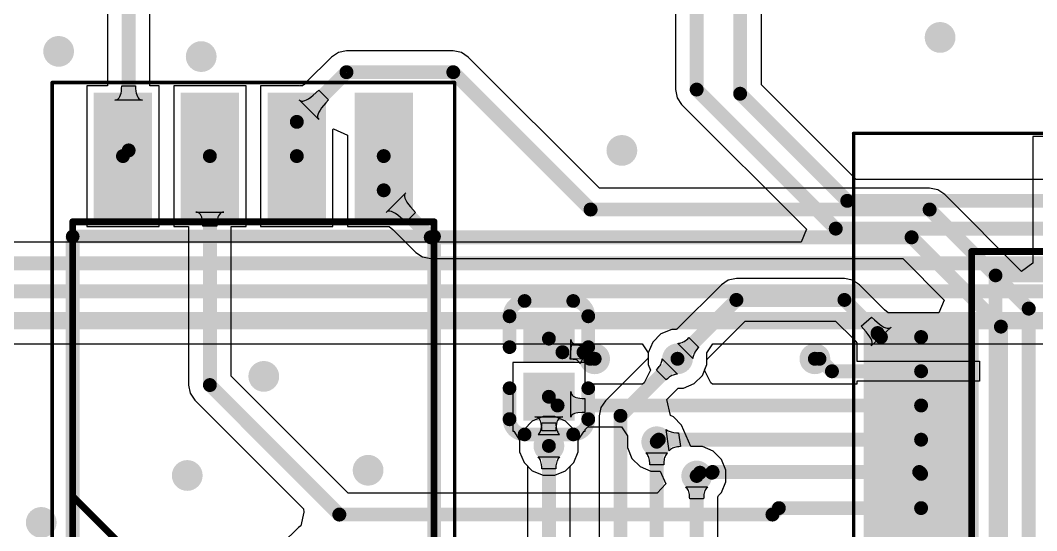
# Model space of a CAD drawing. Header units: millimetres. Extents: x -27 to 79, y -14 to 66.
# Drawn here: x 21.94 to 36.79, y 21.82 to 29.28 of the extents above; entities that cross this region are included whole.
import ezdxf

# ---------------------------------------------------------------- set-up
doc = ezdxf.new("R2010")
doc.units = ezdxf.units.MM
for name, color, linetype in [('BottomLayer', 5, 'Continuous'), ('Mechanical13', 56, 'Continuous'), ('Mechanical15', 56, 'Continuous'), ('TopLayer', 1, 'Continuous'), ('TopOverlay', 2, 'Continuous'), ('TopPaste', 8, 'Continuous'), ('TopSolder', 216, 'Continuous'), ('ViaHoleLayer', 16, 'Continuous')]:
    doc.layers.add(name, color=color, linetype=linetype)

msp = doc.modelspace()

# ---------------------------------------------------------------- hatches: boundary and pattern name
at = {"layer": 'BottomLayer'}
h = msp.add_hatch(color=5, dxfattribs=at)
edge = h.paths.add_edge_path()
edge.add_arc((35.381, 29.031), 0.225, 0, 360)
h = msp.add_hatch(color=5, dxfattribs=at)
edge = h.paths.add_edge_path()
edge.add_arc((22.503, 28.827), 0.225, 0, 360)
h = msp.add_hatch(color=5, dxfattribs=at)
edge = h.paths.add_edge_path()
edge.add_arc((24.586, 28.751), 0.225, 0, 360)
h = msp.add_hatch(color=5, dxfattribs=at)
edge = h.paths.add_edge_path()
edge.add_arc((30.732, 27.38), 0.225, 0, 360)
h = msp.add_hatch(color=5, dxfattribs=at)
edge = h.paths.add_edge_path()
edge.add_arc((30.334, 24.335), 0.225, 0, 360)
h = msp.add_hatch(color=5, dxfattribs=at)
edge = h.paths.add_edge_path()
edge.add_arc((31.545, 24.335), 0.225, 0, 360)
h = msp.add_hatch(color=5, dxfattribs=at)
edge = h.paths.add_edge_path()
edge.add_arc((33.552, 24.335), 0.225, 0, 360)
h = msp.add_hatch(color=5, dxfattribs=at)
edge = h.paths.add_edge_path()
edge.add_arc((25.5, 24.078), 0.225, 0, 360)
h = msp.add_hatch(color=5, dxfattribs=at)
edge = h.paths.add_edge_path()
edge.add_arc((31.241, 23.123), 0.225, 0, 360)
h = msp.add_hatch(color=5, dxfattribs=at)
edge = h.paths.add_edge_path()
edge.add_arc((29.666, 23.062), 0.225, 0, 360)
h = msp.add_hatch(color=5, dxfattribs=at)
edge = h.paths.add_edge_path()
edge.add_arc((27.024, 22.706), 0.225, 0, 360)
h = msp.add_hatch(color=5, dxfattribs=at)
edge = h.paths.add_edge_path()
edge.add_arc((24.382, 22.63), 0.225, 0, 360)
h = msp.add_hatch(color=5, dxfattribs=at)
edge = h.paths.add_edge_path()
edge.add_arc((31.825, 22.623), 0.225, 0, 360)
h = msp.add_hatch(color=5, dxfattribs=at)
edge = h.paths.add_edge_path()
edge.add_arc((22.249, 21.944), 0.225, 0, 360)
at = {"layer": 'TopLayer'}
h = msp.add_hatch(color=1, dxfattribs=at)
edge = h.paths.add_edge_path()
edge.add_arc((35.381, 29.031), 0.225, 0, 360)
h = msp.add_hatch(color=1, dxfattribs=at)
edge = h.paths.add_edge_path()
edge.add_arc((22.503, 28.827), 0.225, 0, 360)
h = msp.add_hatch(color=1, dxfattribs=at)
edge = h.paths.add_edge_path()
edge.add_arc((24.586, 28.751), 0.225, 0, 360)
for points in [[(23.118, 26.472), (23.118, 28.122), (23.768, 28.122), (23.768, 26.472)], [(24.388, 26.472), (24.388, 28.122), (25.038, 28.122), (25.038, 26.472)], [(25.658, 26.472), (25.658, 28.122), (26.308, 28.122), (26.308, 26.472)], [(26.928, 26.472), (26.928, 28.122), (27.578, 28.122), (27.578, 26.472)], [(29.341, 24.33), (29.341, 24.93), (29.991, 24.93), (29.991, 24.33)], [(34.366, 24.803), (35.841, 24.803), (35.841, 24.503), (34.366, 24.503)], [(34.366, 24.303), (35.841, 24.303), (35.841, 24.003), (34.366, 24.003)], [(29.341, 23.48), (29.341, 24.08), (29.991, 24.08), (29.991, 23.48)], [(34.366, 23.803), (35.841, 23.803), (35.841, 23.503), (34.366, 23.503)], [(34.366, 23.303), (35.841, 23.303), (35.841, 23.003), (34.366, 23.003)], [(34.366, 22.803), (35.841, 22.803), (35.841, 22.503), (34.366, 22.503)], [(34.366, 22.303), (35.841, 22.303), (35.841, 22.003), (34.366, 22.003)]]:
    msp.add_hatch(color=1, dxfattribs=at).paths.add_polyline_path(points)
h = msp.add_hatch(color=1, dxfattribs=at)
edge = h.paths.add_edge_path()
edge.add_arc((30.732, 27.38), 0.225, 0, 360)
h = msp.add_hatch(color=1, dxfattribs=at)
edge = h.paths.add_edge_path()
edge.add_arc((30.334, 24.335), 0.225, 0, 360)
h = msp.add_hatch(color=1, dxfattribs=at)
edge = h.paths.add_edge_path()
edge.add_arc((31.545, 24.335), 0.225, 0, 360)
h = msp.add_hatch(color=1, dxfattribs=at)
edge = h.paths.add_edge_path()
edge.add_arc((33.552, 24.335), 0.225, 0, 360)
h = msp.add_hatch(color=1, dxfattribs=at)
edge = h.paths.add_edge_path()
edge.add_arc((25.5, 24.078), 0.225, 0, 360)
h = msp.add_hatch(color=1, dxfattribs=at)
edge = h.paths.add_edge_path()
edge.add_arc((31.241, 23.123), 0.225, 0, 360)
h = msp.add_hatch(color=1, dxfattribs=at)
edge = h.paths.add_edge_path()
edge.add_arc((29.666, 23.062), 0.225, 0, 360)
h = msp.add_hatch(color=1, dxfattribs=at)
edge = h.paths.add_edge_path()
edge.add_arc((27.024, 22.706), 0.225, 0, 360)
h = msp.add_hatch(color=1, dxfattribs=at)
edge = h.paths.add_edge_path()
edge.add_arc((24.382, 22.63), 0.225, 0, 360)
h = msp.add_hatch(color=1, dxfattribs=at)
edge = h.paths.add_edge_path()
edge.add_arc((31.825, 22.623), 0.225, 0, 360)
h = msp.add_hatch(color=1, dxfattribs=at)
edge = h.paths.add_edge_path()
edge.add_arc((22.249, 21.944), 0.225, 0, 360)
at = {"layer": 'TopPaste'}
for points in [[(23.118, 26.472), (23.118, 28.122), (23.768, 28.122), (23.768, 26.472)], [(24.388, 26.472), (24.388, 28.122), (25.038, 28.122), (25.038, 26.472)], [(25.658, 26.472), (25.658, 28.122), (26.308, 28.122), (26.308, 26.472)], [(26.928, 26.472), (26.928, 28.122), (27.578, 28.122), (27.578, 26.472)], [(29.341, 24.33), (29.341, 24.93), (29.991, 24.93), (29.991, 24.33)], [(34.366, 24.803), (35.841, 24.803), (35.841, 24.503), (34.366, 24.503)], [(34.366, 24.303), (35.841, 24.303), (35.841, 24.003), (34.366, 24.003)], [(29.341, 23.48), (29.341, 24.08), (29.991, 24.08), (29.991, 23.48)], [(34.366, 23.803), (35.841, 23.803), (35.841, 23.503), (34.366, 23.503)], [(34.366, 23.303), (35.841, 23.303), (35.841, 23.003), (34.366, 23.003)], [(34.366, 22.803), (35.841, 22.803), (35.841, 22.503), (34.366, 22.503)], [(34.366, 22.303), (35.841, 22.303), (35.841, 22.003), (34.366, 22.003)]]:
    msp.add_hatch(color=8, dxfattribs=at).paths.add_polyline_path(points)
at = {"layer": 'TopSolder'}
for points in [[(23.016, 26.37), (23.016, 28.223), (23.869, 28.223), (23.869, 26.37)], [(24.286, 26.37), (24.286, 28.223), (25.139, 28.223), (25.139, 26.37)], [(25.556, 26.37), (25.556, 28.223), (26.409, 28.223), (26.409, 26.37)], [(26.826, 26.37), (26.826, 28.223), (27.679, 28.223), (27.679, 26.37)], [(29.29, 24.279), (29.29, 24.98), (30.041, 24.98), (30.041, 24.279)], [(34.265, 24.904), (35.943, 24.904), (35.943, 24.401), (34.265, 24.401)], [(34.265, 24.404), (35.943, 24.404), (35.943, 23.901), (34.265, 23.901)], [(29.29, 23.429), (29.29, 24.13), (30.041, 24.13), (30.041, 23.429)], [(34.265, 23.904), (35.943, 23.904), (35.943, 23.401), (34.265, 23.401)], [(34.265, 23.404), (35.943, 23.404), (35.943, 22.901), (34.265, 22.901)], [(34.265, 22.904), (35.943, 22.904), (35.943, 22.401), (34.265, 22.401)], [(34.265, 22.404), (35.943, 22.404), (35.943, 21.901), (34.265, 21.901)], [(34.265, 21.904), (35.943, 21.904), (35.943, 21.401), (34.265, 21.401)]]:
    msp.add_hatch(color=216, dxfattribs=at).paths.add_polyline_path(points)
at = {"layer": 'ViaHoleLayer'}
h = msp.add_hatch(color=16, dxfattribs=at)
edge = h.paths.add_edge_path()
edge.add_arc((35.381, 29.031), 0.1, 0, 360)
h = msp.add_hatch(color=16, dxfattribs=at)
edge = h.paths.add_edge_path()
edge.add_arc((22.503, 28.827), 0.1, 0, 360)
h = msp.add_hatch(color=16, dxfattribs=at)
edge = h.paths.add_edge_path()
edge.add_arc((24.586, 28.751), 0.1, 0, 360)
h = msp.add_hatch(color=16, dxfattribs=at)
edge = h.paths.add_edge_path()
edge.add_arc((30.732, 27.38), 0.1, 0, 360)
h = msp.add_hatch(color=16, dxfattribs=at)
edge = h.paths.add_edge_path()
edge.add_arc((30.334, 24.335), 0.1, 0, 360)
h = msp.add_hatch(color=16, dxfattribs=at)
edge = h.paths.add_edge_path()
edge.add_arc((31.545, 24.335), 0.1, 0, 360)
h = msp.add_hatch(color=16, dxfattribs=at)
edge = h.paths.add_edge_path()
edge.add_arc((33.552, 24.335), 0.1, 0, 360)
h = msp.add_hatch(color=16, dxfattribs=at)
edge = h.paths.add_edge_path()
edge.add_arc((25.5, 24.078), 0.1, 0, 360)
h = msp.add_hatch(color=16, dxfattribs=at)
edge = h.paths.add_edge_path()
edge.add_arc((31.241, 23.123), 0.1, 0, 360)
h = msp.add_hatch(color=16, dxfattribs=at)
edge = h.paths.add_edge_path()
edge.add_arc((29.666, 23.062), 0.1, 0, 360)
h = msp.add_hatch(color=16, dxfattribs=at)
edge = h.paths.add_edge_path()
edge.add_arc((24.382, 22.63), 0.1, 0, 360)
h = msp.add_hatch(color=16, dxfattribs=at)
edge = h.paths.add_edge_path()
edge.add_arc((27.024, 22.706), 0.1, 0, 360)
h = msp.add_hatch(color=16, dxfattribs=at)
edge = h.paths.add_edge_path()
edge.add_arc((31.825, 22.623), 0.1, 0, 360)
h = msp.add_hatch(color=16, dxfattribs=at)
edge = h.paths.add_edge_path()
edge.add_arc((22.249, 21.944), 0.1, 0, 360)

# ---------------------------------------------------------------- linework, layer by layer
at = {"layer": 'BottomLayer'}
for p, q in [((32.77, 28.337), (32.77, 43.509)), ((31.514, 35.735), (31.514, 28.269)), ((31.514, 28.269), (31.538, 28.15)), ((34.154, 26.954), (32.77, 28.337)), ((31.538, 28.15), (31.605, 28.049)), ((31.605, 28.049), (33.427, 26.227)), ((40.254, 26.954), (34.154, 26.954)), ((33.427, 26.227), (33.349, 26.039)), ((33.349, 26.039), (15.002, 26.039)), ((15.986, 24.554), (31.028, 24.554)), ((31.028, 24.554), (31.117, 24.42)), ((31.973, 24.42), (32.063, 24.554)), ((32.063, 24.554), (41.472, 24.554)), ((31.117, 24.359), (31.115, 24.351)), ((31.117, 24.42), (31.117, 24.359)), ((31.973, 24.25), (31.973, 24.42)), ((31.107, 24.336), (30.492, 23.721)), ((31.112, 24.343), (31.107, 24.336)), ((31.114, 24.345), (31.112, 24.343)), ((31.115, 24.348), (31.114, 24.346)), ((31.114, 24.346), (31.114, 24.345)), ((31.115, 24.351), (31.115, 24.349)), ((31.115, 24.349), (31.115, 24.349)), ((31.115, 24.349), (31.115, 24.348)), ((31.252, 24.187), (31.279, 24.22)), ((31.279, 24.22), (31.29, 24.237)), ((31.29, 24.237), (31.3, 24.253)), ((31.3, 24.253), (31.307, 24.269)), ((31.307, 24.269), (31.313, 24.285)), ((31.313, 24.285), (31.317, 24.301)), ((31.317, 24.301), (31.32, 24.317)), ((31.32, 24.317), (31.32, 24.333)), ((31.32, 24.333), (31.543, 24.11)), ((31.908, 24.093), (31.973, 24.25)), ((31.236, 24.17), (31.252, 24.187)), ((31.38, 24.026), (31.236, 24.17)), ((31.413, 24.057), (31.397, 24.042)), ((31.43, 24.069), (31.413, 24.057)), ((31.447, 24.08), (31.43, 24.069)), ((31.463, 24.09), (31.447, 24.08)), ((31.479, 24.097), (31.463, 24.09)), ((31.495, 24.103), (31.479, 24.097)), ((31.511, 24.107), (31.495, 24.103)), ((31.527, 24.11), (31.511, 24.107)), ((31.543, 24.11), (31.527, 24.11)), ((31.788, 23.972), (31.908, 24.093)), ((31.397, 24.042), (31.38, 24.026)), ((31.559, 23.905), (31.568, 23.907)), ((31.568, 23.907), (31.63, 23.907)), ((31.63, 23.907), (31.788, 23.972)), ((31.388, 23.739), (31.549, 23.899)), ((31.549, 23.899), (31.55, 23.901)), ((31.55, 23.901), (31.555, 23.904)), ((31.555, 23.904), (31.556, 23.904)), ((31.556, 23.904), (31.558, 23.905)), ((31.558, 23.905), (31.559, 23.905)), ((31.559, 23.905), (31.559, 23.905)), ((30.425, 23.621), (30.401, 23.502)), ((30.492, 23.721), (30.425, 23.621)), ((31.441, 23.504), (31.388, 23.739)), ((29.58, 23.49), (29.423, 23.425)), ((29.751, 23.49), (29.58, 23.49)), ((29.908, 23.425), (29.751, 23.49)), ((30.401, 23.502), (30.401, 15.502)), ((31.484, 23.486), (31.441, 23.504)), ((31.604, 23.365), (31.484, 23.486)), ((29.423, 23.425), (29.303, 23.304)), ((30.029, 23.304), (29.908, 23.425)), ((31.67, 23.208), (31.604, 23.365)), ((29.303, 23.304), (29.237, 23.147)), ((30.094, 23.147), (30.029, 23.304)), ((31.739, 23.051), (31.67, 23.208)), ((29.237, 23.147), (29.237, 22.976)), ((30.094, 22.976), (30.094, 23.147)), ((31.91, 23.051), (31.739, 23.051)), ((32.067, 22.986), (31.91, 23.051)), ((29.237, 22.976), (29.303, 22.819)), ((29.519, 22.889), (29.508, 22.901)), ((29.508, 22.901), (29.823, 22.901)), ((29.528, 22.876), (29.519, 22.889)), ((29.537, 22.862), (29.528, 22.876)), ((29.803, 22.876), (29.795, 22.862)), ((29.813, 22.889), (29.803, 22.876)), ((29.823, 22.901), (29.813, 22.889)), ((30.029, 22.819), (30.094, 22.976)), ((31.095, 22.951), (31.084, 22.962)), ((31.084, 22.962), (31.399, 22.962)), ((31.104, 22.938), (31.095, 22.951)), ((31.112, 22.923), (31.104, 22.938)), ((31.12, 22.908), (31.112, 22.923)), ((31.126, 22.891), (31.12, 22.908)), ((31.131, 22.873), (31.126, 22.891)), ((31.135, 22.853), (31.131, 22.873)), ((31.352, 22.873), (31.348, 22.853)), ((31.357, 22.891), (31.352, 22.873)), ((31.363, 22.908), (31.357, 22.891)), ((31.37, 22.923), (31.363, 22.908)), ((31.379, 22.938), (31.37, 22.923)), ((31.388, 22.951), (31.379, 22.938)), ((31.399, 22.962), (31.388, 22.951)), ((32.188, 22.865), (32.067, 22.986)), ((29.303, 22.819), (29.347, 22.775)), ((29.347, 22.775), (29.352, 22.767)), ((29.352, 22.767), (29.352, 22.767)), ((29.352, 22.767), (29.352, 22.766)), ((29.352, 22.766), (29.353, 22.765)), ((29.353, 22.765), (29.353, 22.764)), ((29.353, 22.764), (29.354, 22.761)), ((29.354, 22.761), (29.355, 22.752)), ((29.355, 22.752), (29.355, 17.929)), ((29.544, 22.847), (29.537, 22.862)), ((29.55, 22.83), (29.544, 22.847)), ((29.555, 22.812), (29.55, 22.83)), ((29.559, 22.792), (29.555, 22.812)), ((29.563, 22.749), (29.559, 22.792)), ((29.564, 22.726), (29.563, 22.749)), ((29.767, 22.726), (29.564, 22.726)), ((29.768, 22.749), (29.767, 22.726)), ((29.769, 22.771), (29.768, 22.749)), ((29.772, 22.792), (29.769, 22.771)), ((29.776, 22.812), (29.772, 22.792)), ((29.781, 22.83), (29.776, 22.812)), ((29.787, 22.847), (29.781, 22.83)), ((29.795, 22.862), (29.787, 22.847)), ((29.976, 22.756), (29.977, 22.758)), ((29.976, 17.932), (29.976, 22.756)), ((29.977, 22.758), (29.978, 22.764)), ((29.978, 22.765), (29.979, 22.766)), ((29.978, 22.764), (29.978, 22.765)), ((29.979, 22.766), (29.979, 22.767)), ((29.979, 22.767), (29.98, 22.767)), ((29.98, 22.767), (29.984, 22.775)), ((29.984, 22.775), (30.029, 22.819)), ((31.139, 22.81), (31.135, 22.853)), ((31.14, 22.787), (31.139, 22.81)), ((31.343, 22.787), (31.14, 22.787)), ((31.344, 22.81), (31.343, 22.787)), ((31.345, 22.833), (31.344, 22.81)), ((31.348, 22.853), (31.345, 22.833)), ((32.253, 22.708), (32.188, 22.865)), ((32.253, 22.538), (32.253, 22.708)), ((31.678, 22.451), (31.667, 22.462)), ((31.667, 22.462), (31.982, 22.462)), ((31.687, 22.438), (31.678, 22.451)), ((31.696, 22.423), (31.687, 22.438)), ((31.703, 22.408), (31.696, 22.423)), ((31.954, 22.423), (31.946, 22.408)), ((31.962, 22.438), (31.954, 22.423)), ((31.972, 22.451), (31.962, 22.438)), ((31.982, 22.462), (31.972, 22.451)), ((32.188, 22.38), (32.253, 22.538)), ((31.709, 22.391), (31.703, 22.408)), ((31.714, 22.373), (31.709, 22.391)), ((31.718, 22.353), (31.714, 22.373)), ((31.722, 22.31), (31.718, 22.353)), ((31.723, 22.287), (31.722, 22.31)), ((31.926, 22.287), (31.723, 22.287)), ((31.927, 22.31), (31.926, 22.287)), ((31.928, 22.333), (31.927, 22.31)), ((31.931, 22.353), (31.928, 22.333)), ((31.935, 22.373), (31.931, 22.353)), ((31.94, 22.391), (31.935, 22.373)), ((31.946, 22.408), (31.94, 22.391)), ((32.135, 22.317), (32.136, 22.319)), ((32.135, 21.626), (32.135, 22.317)), ((32.136, 22.319), (32.137, 22.325)), ((32.137, 22.326), (32.138, 22.327)), ((32.137, 22.325), (32.137, 22.326)), ((32.138, 22.328), (32.139, 22.329)), ((32.138, 22.327), (32.138, 22.328)), ((32.139, 22.329), (32.143, 22.336)), ((32.143, 22.336), (32.188, 22.38))]:
    msp.add_line(p, q, dxfattribs=at)
for points, const_width in [([(32.46, 28.208), (32.46, 43.509)], 0.203), ([(31.825, 28.269), (31.825, 35.863)], 0.203), ([(31.825, 28.269), (33.857, 26.237)], 0.203), ([(32.46, 28.208), (34.025, 26.643)], 0.203), ([(34.025, 26.643), (40.383, 26.643)], 0.203), ([(33.857, 26.237), (43.255, 26.237)], 0.203), ([(14.873, 25.729), (42.779, 25.729)], 0.203), ([(14.705, 25.322), (42.264, 25.322)], 0.203), ([(15.774, 24.89), (41.68, 24.89)], 0.254), ([(30.712, 23.502), (31.545, 24.335)], 0.203), ([(30.712, 15.374), (30.712, 23.502)], 0.203), ([(31.241, 15.329), (31.241, 23.123)], 0.203), ([(29.666, 17.623), (29.666, 23.062)], 0.203), ([(31.825, 21.364), (31.825, 22.623)], 0.203)]:
    msp.add_lwpolyline(points, dxfattribs=dict(at, const_width=const_width))
at = {"layer": 'BottomLayer', "const_width": 0.102}
for points in [[(31.774, 28.269, 1), (31.875, 28.269, 1)], [(31.774, 28.269, 1), (31.875, 28.269, 1)], [(32.409, 28.208, 1), (32.51, 28.208, 1)], [(32.409, 28.208, 1), (32.51, 28.208, 1)], [(33.974, 26.643, 1), (34.076, 26.643, 1)], [(33.974, 26.643, 1), (34.076, 26.643, 1)], [(33.806, 26.237, 1), (33.907, 26.237, 1)], [(33.806, 26.237, 1), (33.907, 26.237, 1)], [(31.494, 24.335, 1), (31.596, 24.335, 1)], [(30.661, 23.502, 1), (30.762, 23.502, 1)], [(30.661, 23.502, 1), (30.762, 23.502, 1)], [(31.191, 23.123, 1), (31.292, 23.123, 1)], [(29.615, 23.062, 1), (29.716, 23.062, 1)], [(31.774, 22.623, 1), (31.875, 22.623, 1)]]:
    msp.add_lwpolyline(points, format="xyb", close=True, dxfattribs=at)
at = {"layer": 'Mechanical13', "const_width": 0.1}
for points in [[(22.708, 21.057), (22.708, 26.337)], [(22.708, 26.337), (27.988, 26.337)], [(27.988, 21.057), (27.988, 26.337)], [(35.842, 15.903), (35.842, 25.903)], [(35.842, 25.903), (45.842, 25.903)], [(22.708, 22.327), (23.978, 21.057)]]:
    msp.add_lwpolyline(points, dxfattribs=at)
at = {"layer": 'Mechanical13', "const_width": 0.05}
for points in [[(22.683, 26.337, 1), (22.733, 26.337, 1)], [(22.683, 26.337, 1), (22.733, 26.337, 1)], [(27.963, 26.337, 1), (28.013, 26.337, 1)], [(27.963, 26.337, 1), (28.013, 26.337, 1)], [(35.817, 25.903, 1), (35.867, 25.903, 1)], [(35.817, 25.903, 1), (35.867, 25.903, 1)], [(22.683, 22.327, 1), (22.733, 22.327, 1)]]:
    msp.add_lwpolyline(points, format="xyb", close=True, dxfattribs=at)
at = {"layer": 'Mechanical15', "const_width": 0.05}
for points in [[(22.408, 19.022), (22.408, 28.372)], [(22.408, 28.372), (28.288, 28.372)], [(28.288, 19.022), (28.288, 28.372)], [(34.117, 14.178), (34.117, 27.628)], [(34.117, 27.628), (47.567, 27.628)]]:
    msp.add_lwpolyline(points, dxfattribs=at)
at = {"layer": 'Mechanical15', "const_width": 0.025}
for points in [[(22.395, 28.372, 1), (22.42, 28.372, 1)], [(22.395, 28.372, 1), (22.42, 28.372, 1)], [(28.275, 28.372, 1), (28.3, 28.372, 1)], [(28.275, 28.372, 1), (28.3, 28.372, 1)], [(34.104, 27.628, 1), (34.129, 27.628, 1)], [(34.104, 27.628, 1), (34.129, 27.628, 1)]]:
    msp.add_lwpolyline(points, format="xyb", close=True, dxfattribs=at)
at = {"layer": 'TopLayer'}
for p, q in [((23.215, 29.41), (23.215, 28.325)), ((23.836, 28.325), (23.836, 29.425)), ((26.59, 28.81), (26.489, 28.742)), ((26.709, 28.833), (26.59, 28.81)), ((28.269, 28.833), (26.709, 28.833)), ((28.388, 28.81), (28.269, 28.833)), ((28.488, 28.742), (28.388, 28.81)), ((26.489, 28.742), (26.121, 28.375)), ((30.404, 26.827), (28.488, 28.742)), ((26.121, 28.375), (26.089, 28.345)), ((23.215, 28.325), (22.914, 28.325)), ((22.914, 28.325), (22.914, 26.268)), ((23.408, 28.19), (23.415, 28.217)), ((23.415, 28.217), (23.42, 28.248)), ((23.42, 28.248), (23.423, 28.283)), ((23.423, 28.283), (23.424, 28.322)), ((23.424, 28.322), (23.627, 28.322)), ((23.627, 28.322), (23.628, 28.283)), ((23.628, 28.283), (23.631, 28.248)), ((23.631, 28.248), (23.636, 28.217)), ((23.636, 28.217), (23.644, 28.19)), ((23.971, 28.325), (23.836, 28.325)), ((23.971, 26.268), (23.971, 28.325)), ((25.241, 28.325), (24.184, 28.325)), ((24.184, 28.325), (24.184, 26.268)), ((25.241, 26.268), (25.241, 28.325)), ((26.013, 28.325), (25.454, 28.325)), ((25.454, 28.325), (25.454, 26.268)), ((26.017, 28.326), (26.013, 28.325)), ((26.022, 28.325), (26.017, 28.326)), ((26.064, 28.325), (26.022, 28.325)), ((26.089, 28.345), (26.064, 28.325)), ((26.064, 28.325), (26.064, 28.325)), ((26.224, 28.188), (26.305, 28.262)), ((26.305, 28.262), (26.448, 28.119)), ((23.322, 28.116), (23.342, 28.118)), ((23.729, 28.116), (23.322, 28.116)), ((23.342, 28.118), (23.359, 28.124)), ((23.359, 28.124), (23.374, 28.134)), ((23.374, 28.134), (23.387, 28.149)), ((23.387, 28.149), (23.399, 28.167)), ((23.399, 28.167), (23.408, 28.19)), ((23.644, 28.19), (23.653, 28.167)), ((23.653, 28.167), (23.664, 28.149)), ((23.664, 28.149), (23.677, 28.134)), ((23.677, 28.134), (23.692, 28.124)), ((23.692, 28.124), (23.71, 28.118)), ((23.71, 28.118), (23.729, 28.116)), ((26.305, 27.831), (26.017, 28.119)), ((26.017, 28.119), (26.033, 28.107)), ((26.033, 28.107), (26.052, 28.101)), ((26.052, 28.101), (26.073, 28.101)), ((26.073, 28.101), (26.098, 28.107)), ((26.098, 28.107), (26.125, 28.119)), ((26.125, 28.119), (26.155, 28.136)), ((26.155, 28.136), (26.188, 28.159)), ((26.188, 28.159), (26.224, 28.188)), ((26.408, 28.077), (26.345, 28.002)), ((26.448, 28.119), (26.408, 28.077)), ((26.305, 27.939), (26.293, 27.912)), ((26.322, 27.969), (26.305, 27.939)), ((26.345, 28.002), (26.322, 27.969)), ((26.293, 27.912), (26.287, 27.887)), ((26.287, 27.887), (26.287, 27.866)), ((26.287, 27.866), (26.293, 27.847)), ((26.293, 27.847), (26.305, 27.831)), ((26.511, 27.684), (26.521, 27.694)), ((26.511, 26.268), (26.511, 27.684)), ((26.521, 27.694), (26.724, 27.601)), ((26.724, 27.601), (26.724, 26.268)), ((38.281, 27.581), (36.738, 27.581)), ((36.738, 27.581), (36.738, 25.733)), ((27.287, 26.475), (27.575, 26.762)), ((27.563, 26.746), (27.557, 26.728)), ((27.575, 26.762), (27.563, 26.746)), ((35.228, 26.827), (30.404, 26.827)), ((35.347, 26.803), (35.228, 26.827)), ((35.448, 26.736), (35.347, 26.803)), ((36.572, 25.612), (35.448, 26.736)), ((27.557, 26.728), (27.557, 26.706)), ((27.557, 26.706), (27.563, 26.682)), ((27.563, 26.682), (27.575, 26.654)), ((27.575, 26.654), (27.592, 26.624)), ((27.592, 26.624), (27.615, 26.591)), ((27.615, 26.591), (27.644, 26.555)), ((24.529, 26.476), (24.509, 26.478)), ((24.509, 26.478), (24.916, 26.478)), ((24.546, 26.469), (24.529, 26.476)), ((24.561, 26.459), (24.546, 26.469)), ((24.574, 26.445), (24.561, 26.459)), ((24.586, 26.426), (24.574, 26.445)), ((24.851, 26.445), (24.84, 26.426)), ((24.864, 26.459), (24.851, 26.445)), ((24.879, 26.469), (24.864, 26.459)), ((24.897, 26.476), (24.879, 26.469)), ((24.916, 26.478), (24.897, 26.476)), ((27.303, 26.486), (27.287, 26.475)), ((27.322, 26.492), (27.303, 26.486)), ((27.343, 26.492), (27.322, 26.492)), ((27.368, 26.486), (27.343, 26.492)), ((27.395, 26.475), (27.368, 26.486)), ((27.425, 26.457), (27.395, 26.475)), ((27.458, 26.434), (27.425, 26.457)), ((27.533, 26.371), (27.458, 26.434)), ((27.718, 26.475), (27.575, 26.331)), ((27.644, 26.555), (27.718, 26.475)), ((24.595, 26.403), (24.586, 26.426)), ((24.602, 26.377), (24.595, 26.403)), ((24.607, 26.346), (24.602, 26.377)), ((24.61, 26.311), (24.607, 26.346)), ((24.611, 26.271), (24.61, 26.311)), ((24.815, 26.311), (24.814, 26.271)), ((24.818, 26.346), (24.815, 26.311)), ((24.823, 26.377), (24.818, 26.346)), ((24.831, 26.403), (24.823, 26.377)), ((24.84, 26.426), (24.831, 26.403)), ((27.575, 26.331), (27.533, 26.371)), ((22.914, 26.268), (23.971, 26.268)), ((24.184, 26.268), (24.402, 26.268)), ((24.402, 26.268), (24.402, 23.951)), ((24.814, 26.271), (24.611, 26.271)), ((25.023, 24.079), (25.023, 26.268)), ((25.023, 26.268), (25.241, 26.268)), ((25.454, 26.268), (26.511, 26.268)), ((26.724, 26.268), (27.283, 26.268)), ((27.283, 26.268), (27.287, 26.268)), ((27.287, 26.268), (27.292, 26.268)), ((27.292, 26.268), (27.334, 26.268)), ((27.334, 26.268), (27.384, 26.226)), ((27.384, 26.226), (27.72, 25.89)), ((27.72, 25.89), (27.821, 25.823)), ((27.821, 25.823), (27.94, 25.799)), ((27.94, 25.799), (34.836, 25.799)), ((34.836, 25.799), (35.442, 25.194)), ((36.738, 25.733), (36.572, 25.612)), ((32.186, 25.415), (31.542, 24.771)), ((32.286, 25.482), (32.186, 25.415)), ((32.405, 25.506), (32.286, 25.482)), ((33.984, 25.506), (32.405, 25.506)), ((34.103, 25.482), (33.984, 25.506)), ((34.203, 25.415), (34.103, 25.482)), ((34.571, 25.048), (34.203, 25.415)), ((35.442, 25.194), (35.364, 25.006)), ((34.62, 25.006), (34.571, 25.048)), ((35.364, 25.006), (34.62, 25.006)), ((31.984, 24.334), (32.534, 24.884)), ((32.534, 24.884), (33.855, 24.884)), ((33.855, 24.884), (34.115, 24.625)), ((34.226, 24.81), (34.379, 24.943)), ((34.302, 24.728), (34.226, 24.81)), ((34.379, 24.943), (34.421, 24.903)), ((34.421, 24.903), (34.495, 24.84)), ((34.495, 24.84), (34.528, 24.817)), ((34.528, 24.817), (34.558, 24.799)), ((34.558, 24.799), (34.586, 24.787)), ((31.303, 24.698), (31.182, 24.578)), ((31.46, 24.763), (31.303, 24.698)), ((31.523, 24.763), (31.46, 24.763)), ((31.531, 24.765), (31.523, 24.763)), ((31.532, 24.766), (31.531, 24.765)), ((31.533, 24.766), (31.532, 24.766)), ((31.534, 24.766), (31.533, 24.766)), ((31.535, 24.767), (31.534, 24.766)), ((31.54, 24.77), (31.535, 24.767)), ((31.542, 24.771), (31.54, 24.77)), ((34.331, 24.692), (34.302, 24.728)), ((34.354, 24.658), (34.331, 24.692)), ((34.372, 24.628), (34.354, 24.658)), ((34.667, 24.797), (34.372, 24.522)), ((34.586, 24.787), (34.61, 24.781)), ((34.61, 24.781), (34.632, 24.781)), ((34.632, 24.781), (34.651, 24.786)), ((34.651, 24.786), (34.667, 24.797)), ((29.974, 24.33), (29.996, 24.533)), ((29.988, 24.333), (29.988, 24.615)), ((29.988, 24.615), (29.989, 24.599)), ((29.989, 24.599), (29.995, 24.585)), ((29.995, 24.585), (30.004, 24.573)), ((29.996, 24.533), (30.253, 24.545)), ((30.004, 24.573), (30.017, 24.562)), ((30.017, 24.562), (30.034, 24.553)), ((30.034, 24.553), (30.054, 24.546)), ((30.054, 24.546), (30.078, 24.54)), ((30.078, 24.54), (30.105, 24.536)), ((30.105, 24.536), (30.136, 24.534)), ((30.253, 24.545), (30.122, 24.261)), ((30.136, 24.534), (30.171, 24.533)), ((30.171, 24.533), (30.171, 24.33)), ((31.182, 24.578), (31.117, 24.42)), ((31.548, 24.56), (31.563, 24.561)), ((31.77, 24.338), (31.548, 24.56)), ((31.563, 24.561), (31.579, 24.563)), ((31.579, 24.563), (31.595, 24.567)), ((31.595, 24.567), (31.611, 24.573)), ((31.611, 24.573), (31.627, 24.581)), ((31.627, 24.581), (31.644, 24.59)), ((31.644, 24.59), (31.66, 24.601)), ((31.66, 24.601), (31.677, 24.614)), ((31.677, 24.614), (31.694, 24.628)), ((31.694, 24.628), (31.711, 24.645)), ((31.711, 24.645), (31.855, 24.501)), ((31.855, 24.501), (31.838, 24.484)), ((34.115, 24.625), (34.145, 24.592)), ((34.145, 24.592), (34.163, 24.57)), ((34.163, 24.57), (34.163, 24.299)), ((34.384, 24.601), (34.372, 24.628)), ((34.372, 24.522), (34.384, 24.537)), ((34.39, 24.577), (34.384, 24.601)), ((34.384, 24.537), (34.39, 24.556)), ((34.39, 24.556), (34.39, 24.577)), ((31.117, 24.42), (31.117, 24.25)), ((31.771, 24.353), (31.77, 24.338)), ((31.773, 24.369), (31.771, 24.353)), ((31.777, 24.385), (31.773, 24.369)), ((31.783, 24.401), (31.777, 24.385)), ((31.791, 24.417), (31.783, 24.401)), ((31.8, 24.434), (31.791, 24.417)), ((31.811, 24.45), (31.8, 24.434)), ((31.838, 24.484), (31.811, 24.45)), ((30.194, 24.283), (29.137, 24.283)), ((29.137, 24.283), (29.137, 23.276)), ((29.998, 24.329), (29.974, 24.33)), ((30.171, 24.33), (29.988, 24.333)), ((30.02, 24.327), (29.998, 24.329)), ((30.039, 24.324), (30.02, 24.327)), ((30.057, 24.319), (30.039, 24.324)), ((30.073, 24.313), (30.057, 24.319)), ((30.087, 24.305), (30.073, 24.313)), ((30.098, 24.296), (30.087, 24.305)), ((30.108, 24.286), (30.098, 24.296)), ((30.116, 24.274), (30.108, 24.286)), ((30.122, 24.261), (30.116, 24.274)), ((30.194, 23.963), (30.194, 24.283)), ((31.117, 24.25), (31.152, 24.167)), ((31.939, 24.167), (31.973, 24.25)), ((31.973, 24.313), (31.975, 24.321)), ((31.973, 24.25), (31.973, 24.313)), ((31.975, 24.321), (31.976, 24.322)), ((31.976, 24.324), (31.977, 24.325)), ((31.976, 24.323), (31.976, 24.324)), ((31.976, 24.322), (31.976, 24.323)), ((31.977, 24.325), (31.978, 24.327)), ((31.978, 24.327), (31.984, 24.334)), ((34.163, 24.299), (35.959, 24.299)), ((35.959, 24.299), (35.959, 24.006)), ((26.733, 22.37), (25.023, 24.079)), ((31.152, 24.167), (31.057, 23.984)), ((32.034, 23.984), (31.939, 24.167)), ((24.402, 23.951), (24.426, 23.832)), ((31.033, 23.963), (30.194, 23.963)), ((31.057, 23.984), (31.033, 23.963)), ((32.058, 23.963), (32.034, 23.984)), ((34.163, 23.963), (32.058, 23.963)), ((35.959, 24.006), (34.163, 24.006)), ((34.163, 24.006), (34.163, 23.963)), ((24.426, 23.832), (24.493, 23.731)), ((29.988, 23.483), (29.988, 23.856)), ((29.988, 23.856), (29.99, 23.837)), ((29.99, 23.837), (29.996, 23.819)), ((29.996, 23.819), (30.006, 23.804)), ((30.006, 23.804), (30.02, 23.791)), ((30.02, 23.791), (30.038, 23.78)), ((30.038, 23.78), (30.061, 23.771)), ((30.061, 23.771), (30.087, 23.763)), ((30.087, 23.763), (30.118, 23.758)), ((30.118, 23.758), (30.152, 23.755)), ((24.493, 23.731), (26.082, 22.142)), ((30.152, 23.755), (30.191, 23.754)), ((30.191, 23.754), (30.191, 23.551)), ((29.482, 23.484), (29.462, 23.486)), ((29.462, 23.486), (29.869, 23.486)), ((29.499, 23.477), (29.482, 23.484)), ((29.514, 23.467), (29.499, 23.477)), ((29.527, 23.453), (29.514, 23.467)), ((29.817, 23.467), (29.804, 23.453)), ((29.832, 23.477), (29.817, 23.467)), ((29.85, 23.484), (29.832, 23.477)), ((29.869, 23.486), (29.85, 23.484)), ((29.99, 23.496), (29.988, 23.483)), ((29.996, 23.507), (29.99, 23.496)), ((30.006, 23.518), (29.996, 23.507)), ((30.02, 23.526), (30.006, 23.518)), ((30.038, 23.534), (30.02, 23.526)), ((30.061, 23.54), (30.038, 23.534)), ((30.087, 23.545), (30.061, 23.54)), ((30.152, 23.55), (30.087, 23.545)), ((30.191, 23.551), (30.152, 23.55)), ((29.539, 23.434), (29.527, 23.453)), ((29.548, 23.412), (29.539, 23.434)), ((29.555, 23.385), (29.548, 23.412)), ((29.56, 23.354), (29.555, 23.385)), ((29.555, 23.312), (29.559, 23.331)), ((29.559, 23.331), (29.562, 23.352)), ((29.563, 23.319), (29.56, 23.354)), ((29.562, 23.352), (29.563, 23.374)), ((29.563, 23.374), (29.564, 23.397)), ((29.564, 23.28), (29.563, 23.319)), ((29.564, 23.397), (29.767, 23.397)), ((29.767, 23.397), (29.768, 23.374)), ((29.768, 23.319), (29.767, 23.28)), ((29.768, 23.374), (29.772, 23.331)), ((29.771, 23.354), (29.768, 23.319)), ((29.776, 23.385), (29.771, 23.354)), ((29.772, 23.331), (29.776, 23.312)), ((29.784, 23.412), (29.776, 23.385)), ((29.793, 23.434), (29.784, 23.412)), ((29.804, 23.453), (29.793, 23.434)), ((30.194, 23.303), (30.233, 23.342)), ((30.233, 23.342), (30.724, 23.342)), ((30.724, 23.342), (30.813, 23.208)), ((29.137, 23.276), (29.151, 23.276)), ((29.151, 23.276), (29.237, 23.147)), ((29.508, 23.222), (29.519, 23.234)), ((29.823, 23.222), (29.508, 23.222)), ((29.519, 23.234), (29.528, 23.247)), ((29.528, 23.247), (29.537, 23.261)), ((29.537, 23.261), (29.544, 23.277)), ((29.544, 23.277), (29.55, 23.293)), ((29.55, 23.293), (29.555, 23.312)), ((29.767, 23.28), (29.564, 23.28)), ((29.776, 23.312), (29.781, 23.293)), ((29.781, 23.293), (29.787, 23.277)), ((29.787, 23.277), (29.795, 23.261)), ((29.795, 23.261), (29.803, 23.247)), ((29.803, 23.247), (29.813, 23.234)), ((29.813, 23.234), (29.823, 23.222)), ((30.094, 23.147), (30.18, 23.276)), ((30.18, 23.276), (30.194, 23.276)), ((30.194, 23.276), (30.194, 23.303)), ((30.813, 23.208), (30.813, 23.038)), ((31.422, 22.988), (31.38, 23.3)), ((31.38, 23.3), (31.392, 23.292)), ((31.392, 23.292), (31.406, 23.284)), ((31.406, 23.284), (31.421, 23.277)), ((31.421, 23.277), (31.437, 23.271)), ((31.437, 23.271), (31.454, 23.266)), ((31.454, 23.266), (31.473, 23.262)), ((31.473, 23.262), (31.492, 23.258)), ((31.492, 23.258), (31.536, 23.255)), ((31.536, 23.255), (31.559, 23.254)), ((31.559, 23.254), (31.59, 23.051)), ((29.237, 23.147), (29.237, 22.976)), ((30.094, 22.976), (30.094, 23.147)), ((30.813, 23.038), (30.878, 22.88)), ((31.457, 23.02), (31.443, 23.011)), ((31.471, 23.028), (31.457, 23.02)), ((31.487, 23.035), (31.471, 23.028)), ((31.505, 23.041), (31.487, 23.035)), ((31.524, 23.045), (31.505, 23.041)), ((31.544, 23.049), (31.524, 23.045)), ((31.566, 23.05), (31.544, 23.049)), ((31.59, 23.051), (31.566, 23.05)), ((29.237, 22.976), (29.303, 22.819)), ((30.029, 22.819), (30.094, 22.976)), ((30.878, 22.88), (30.999, 22.76)), ((31.432, 23), (31.422, 22.988)), ((31.443, 23.011), (31.432, 23)), ((29.303, 22.819), (29.423, 22.699)), ((29.908, 22.699), (30.029, 22.819)), ((30.999, 22.76), (31.156, 22.695)), ((29.423, 22.699), (29.58, 22.633)), ((29.58, 22.633), (29.751, 22.633)), ((29.751, 22.633), (29.908, 22.699)), ((31.156, 22.695), (31.29, 22.695)), ((31.29, 22.695), (31.372, 22.51)), ((31.372, 22.51), (31.246, 22.37)), ((31.246, 22.37), (26.733, 22.37)), ((26.082, 22.142), (26.087, 22.096)), ((26.087, 22.096), (26.04, 21.896)), ((26.005, 21.872), (25.763, 21.63)), ((26.04, 21.896), (26.005, 21.872))]:
    msp.add_line(p, q, dxfattribs=at)
at = {"layer": 'TopLayer', "const_width": 0.203}
for points in [[(23.526, 27.38), (23.526, 30.047)], [(25.983, 27.797), (26.709, 28.523)], [(26.709, 28.523), (28.269, 28.523)], [(28.269, 28.523), (30.275, 26.516)], [(25.983, 27.297), (25.983, 27.797)], [(23.443, 27.297), (23.526, 27.38)], [(24.713, 23.951), (24.713, 27.297)], [(27.253, 26.797), (27.253, 27.297)], [(27.253, 26.797), (27.94, 26.11)], [(30.275, 26.516), (35.228, 26.516)], [(35.228, 26.516), (36.676, 25.068)], [(27.94, 26.11), (34.965, 26.11)], [(34.965, 26.11), (36.27, 24.805)], [(31.545, 24.335), (32.405, 25.195)], [(32.405, 25.195), (33.984, 25.195)], [(33.984, 25.195), (34.468, 24.711)], [(36.676, 19.15), (36.676, 25.068)], [(34.468, 24.701), (34.468, 24.711)], [(34.468, 24.701), (34.516, 24.653)], [(36.27, 19.973), (36.27, 24.805)], [(29.666, 24.63), (29.864, 24.431)], [(34.516, 24.653), (35.104, 24.653)], [(29.864, 24.431), (30.171, 24.431)], [(30.171, 24.431), (30.267, 24.335)], [(30.267, 24.335), (30.334, 24.335)], [(33.552, 24.335), (33.619, 24.335)], [(33.619, 24.335), (33.801, 24.153)], [(33.801, 24.153), (35.104, 24.153)], [(24.713, 23.951), (26.604, 22.059)], [(29.666, 23.78), (29.793, 23.653)], [(29.666, 23.78), (29.666, 23.78)], [(29.666, 23.062), (29.666, 23.78)], [(29.793, 23.653), (35.104, 23.653)], [(31.241, 23.123), (31.271, 23.153)], [(31.271, 23.153), (35.104, 23.153)], [(31.825, 22.623), (31.872, 22.67)], [(31.872, 22.67), (32.046, 22.67)], [(32.046, 22.67), (32.057, 22.681)], [(32.057, 22.681), (35.076, 22.681)], [(35.076, 22.681), (35.104, 22.653)], [(26.604, 22.059), (32.932, 22.059)], [(32.932, 22.059), (33.026, 22.153)], [(33.026, 22.153), (35.104, 22.153)]]:
    msp.add_lwpolyline(points, dxfattribs=at)
at = {"layer": 'TopLayer', "const_width": 0.102}
for points in [[(26.658, 28.523, 1), (26.759, 28.523, 1)], [(26.658, 28.523, 1), (26.759, 28.523, 1)], [(28.218, 28.523, 1), (28.319, 28.523, 1)], [(28.218, 28.523, 1), (28.319, 28.523, 1)], [(25.932, 27.797, 1), (26.033, 27.797, 1)], [(25.932, 27.797, 1), (26.033, 27.797, 1)], [(23.475, 27.38, 1), (23.576, 27.38, 1)], [(23.475, 27.38, 1), (23.576, 27.38, 1)], [(23.392, 27.297, 1), (23.493, 27.297, 1)], [(24.662, 27.297, 1), (24.763, 27.297, 1)], [(25.932, 27.297, 1), (26.033, 27.297, 1)], [(27.202, 27.297, 1), (27.303, 27.297, 1)], [(27.202, 26.797, 1), (27.303, 26.797, 1)], [(27.202, 26.797, 1), (27.303, 26.797, 1)], [(30.224, 26.516, 1), (30.326, 26.516, 1)], [(30.224, 26.516, 1), (30.326, 26.516, 1)], [(35.177, 26.516, 1), (35.279, 26.516, 1)], [(35.177, 26.516, 1), (35.279, 26.516, 1)], [(27.889, 26.11, 1), (27.99, 26.11, 1)], [(27.889, 26.11, 1), (27.99, 26.11, 1)], [(34.914, 26.11, 1), (35.016, 26.11, 1)], [(34.914, 26.11, 1), (35.016, 26.11, 1)], [(32.354, 25.195, 1), (32.456, 25.195, 1)], [(32.354, 25.195, 1), (32.456, 25.195, 1)], [(33.933, 25.195, 1), (34.034, 25.195, 1)], [(33.933, 25.195, 1), (34.034, 25.195, 1)], [(36.625, 25.068, 1), (36.727, 25.068, 1)], [(36.625, 25.068, 1), (36.727, 25.068, 1)], [(34.417, 24.711, 1), (34.519, 24.711, 1)], [(34.417, 24.711, 1), (34.519, 24.711, 1)], [(34.417, 24.701, 1), (34.519, 24.701, 1)], [(34.417, 24.701, 1), (34.519, 24.701, 1)], [(36.219, 24.805, 1), (36.32, 24.805, 1)], [(36.219, 24.805, 1), (36.32, 24.805, 1)], [(29.615, 24.63, 1), (29.716, 24.63, 1)], [(34.465, 24.653, 1), (34.567, 24.653, 1)], [(34.465, 24.653, 1), (34.567, 24.653, 1)], [(35.053, 24.653, 1), (35.154, 24.653, 1)], [(29.813, 24.431, 1), (29.915, 24.431, 1)], [(29.813, 24.431, 1), (29.915, 24.431, 1)], [(30.121, 24.431, 1), (30.222, 24.431, 1)], [(30.121, 24.431, 1), (30.222, 24.431, 1)], [(30.217, 24.335, 1), (30.318, 24.335, 1)], [(30.217, 24.335, 1), (30.318, 24.335, 1)], [(30.283, 24.335, 1), (30.385, 24.335, 1)], [(31.494, 24.335, 1), (31.596, 24.335, 1)], [(33.501, 24.335, 1), (33.603, 24.335, 1)], [(33.568, 24.335, 1), (33.669, 24.335, 1)], [(33.568, 24.335, 1), (33.669, 24.335, 1)], [(33.75, 24.153, 1), (33.852, 24.153, 1)], [(33.75, 24.153, 1), (33.852, 24.153, 1)], [(35.053, 24.153, 1), (35.154, 24.153, 1)], [(24.662, 23.951, 1), (24.763, 23.951, 1)], [(24.662, 23.951, 1), (24.763, 23.951, 1)], [(29.615, 23.78, 1), (29.716, 23.78, 1)], [(29.615, 23.78, 1), (29.716, 23.78, 1)], [(29.615, 23.78, 1), (29.716, 23.78, 1)], [(29.615, 23.78, 1), (29.716, 23.78, 1)], [(29.742, 23.653, 1), (29.843, 23.653, 1)], [(29.742, 23.653, 1), (29.843, 23.653, 1)], [(35.053, 23.653, 1), (35.154, 23.653, 1)], [(31.191, 23.123, 1), (31.292, 23.123, 1)], [(31.22, 23.153, 1), (31.322, 23.153, 1)], [(31.22, 23.153, 1), (31.322, 23.153, 1)], [(35.053, 23.153, 1), (35.154, 23.153, 1)], [(29.615, 23.062, 1), (29.716, 23.062, 1)], [(31.774, 22.623, 1), (31.875, 22.623, 1)], [(31.821, 22.67, 1), (31.923, 22.67, 1)], [(31.821, 22.67, 1), (31.923, 22.67, 1)], [(31.996, 22.67, 1), (32.097, 22.67, 1)], [(31.996, 22.67, 1), (32.097, 22.67, 1)], [(32.006, 22.681, 1), (32.108, 22.681, 1)], [(32.006, 22.681, 1), (32.108, 22.681, 1)], [(35.025, 22.681, 1), (35.126, 22.681, 1)], [(35.025, 22.681, 1), (35.126, 22.681, 1)], [(35.053, 22.653, 1), (35.154, 22.653, 1)], [(26.553, 22.059, 1), (26.655, 22.059, 1)], [(26.553, 22.059, 1), (26.655, 22.059, 1)], [(32.881, 22.059, 1), (32.983, 22.059, 1)], [(32.881, 22.059, 1), (32.983, 22.059, 1)], [(32.975, 22.153, 1), (33.076, 22.153, 1)], [(32.975, 22.153, 1), (33.076, 22.153, 1)], [(35.053, 22.153, 1), (35.154, 22.153, 1)]]:
    msp.add_lwpolyline(points, format="xyb", close=True, dxfattribs=at)
at = {"layer": 'TopOverlay', "const_width": 0.2}
for points in [[(22.708, 21.272), (22.708, 26.122)], [(22.708, 26.122), (27.988, 26.122)], [(27.988, 21.272), (27.988, 26.122)], [(36.192, 16.253), (36.192, 25.553)], [(36.192, 25.553), (45.492, 25.553)], [(29.311, 25.18), (30.021, 25.18)], [(29.091, 24.505), (29.091, 24.955)], [(30.241, 24.505), (30.241, 24.955)], [(29.091, 23.455), (29.091, 23.905)], [(30.241, 23.455), (30.241, 23.905)], [(29.311, 23.23), (30.021, 23.23)]]:
    msp.add_lwpolyline(points, dxfattribs=at)
at = {"layer": 'TopOverlay', "const_width": 0.1}
for points in [[(22.658, 26.122, 1), (22.758, 26.122, 1)], [(22.658, 26.122, 1), (22.758, 26.122, 1)], [(27.938, 26.122, 1), (28.038, 26.122, 1)], [(27.938, 26.122, 1), (28.038, 26.122, 1)], [(36.142, 25.553, 1), (36.242, 25.553, 1)], [(36.142, 25.553, 1), (36.242, 25.553, 1)], [(29.261, 25.18, 1), (29.361, 25.18, 1)], [(29.261, 25.18, 1), (29.361, 25.18, 1)], [(29.971, 25.18, 1), (30.071, 25.18, 1)], [(29.971, 25.18, 1), (30.071, 25.18, 1)], [(29.041, 24.96, 1), (29.141, 24.96, 1)], [(29.041, 24.955, 1), (29.141, 24.955, 1)], [(30.191, 24.96, 1), (30.291, 24.96, 1)], [(30.191, 24.955, 1), (30.291, 24.955, 1)], [(29.041, 24.505, 1), (29.141, 24.505, 1)], [(30.191, 24.505, 1), (30.291, 24.505, 1)], [(29.041, 23.905, 1), (29.141, 23.905, 1)], [(30.191, 23.905, 1), (30.291, 23.905, 1)], [(29.041, 23.455, 1), (29.141, 23.455, 1)], [(29.041, 23.45, 1), (29.141, 23.45, 1)], [(30.191, 23.455, 1), (30.291, 23.455, 1)], [(30.191, 23.45, 1), (30.291, 23.45, 1)], [(29.261, 23.23, 1), (29.361, 23.23, 1)], [(29.261, 23.23, 1), (29.361, 23.23, 1)], [(29.971, 23.23, 1), (30.071, 23.23, 1)], [(29.971, 23.23, 1), (30.071, 23.23, 1)]]:
    msp.add_lwpolyline(points, format="xyb", close=True, dxfattribs=at)
at = {"layer": 'TopOverlay', "const_width": 0.2}
for points in [[(29.091, 24.96, -0.414214), (29.311, 25.18)], [(30.021, 25.18, -0.414214), (30.241, 24.96)], [(29.311, 23.23, -0.414214), (29.091, 23.45)], [(30.241, 23.45, -0.414214), (30.021, 23.23)]]:
    msp.add_lwpolyline(points, format="xyb", dxfattribs=at)

doc.saveas('drawing.dxf')
